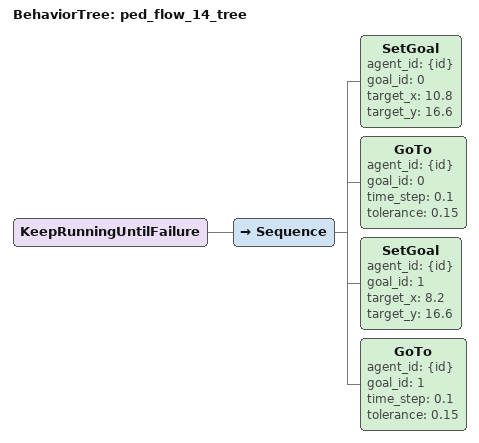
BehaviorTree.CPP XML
<?xml version='1.0' encoding='UTF-8'?>
<root main_tree_to_execute="ped_flow_14_tree" BTCPP_format="4">
    <include ros_pkg="arena_simulation_setup" path="configs/hunav/behavior_trees/BTRegularNav.xml" />
    <BehaviorTree ID="ped_flow_14_tree">
        <KeepRunningUntilFailure>
            <Sequence>
                <SetGoal agent_id="{id}" goal_id="0" target_x="10.8" target_y="16.6" />
                <GoTo agent_id="{id}" goal_id="0" time_step="0.1" tolerance="0.15" />
                <SetGoal agent_id="{id}" goal_id="1" target_x="8.2" target_y="16.6" />
                <GoTo agent_id="{id}" goal_id="1" time_step="0.1" tolerance="0.15" />
            </Sequence>
        </KeepRunningUntilFailure>
    </BehaviorTree>
</root>
